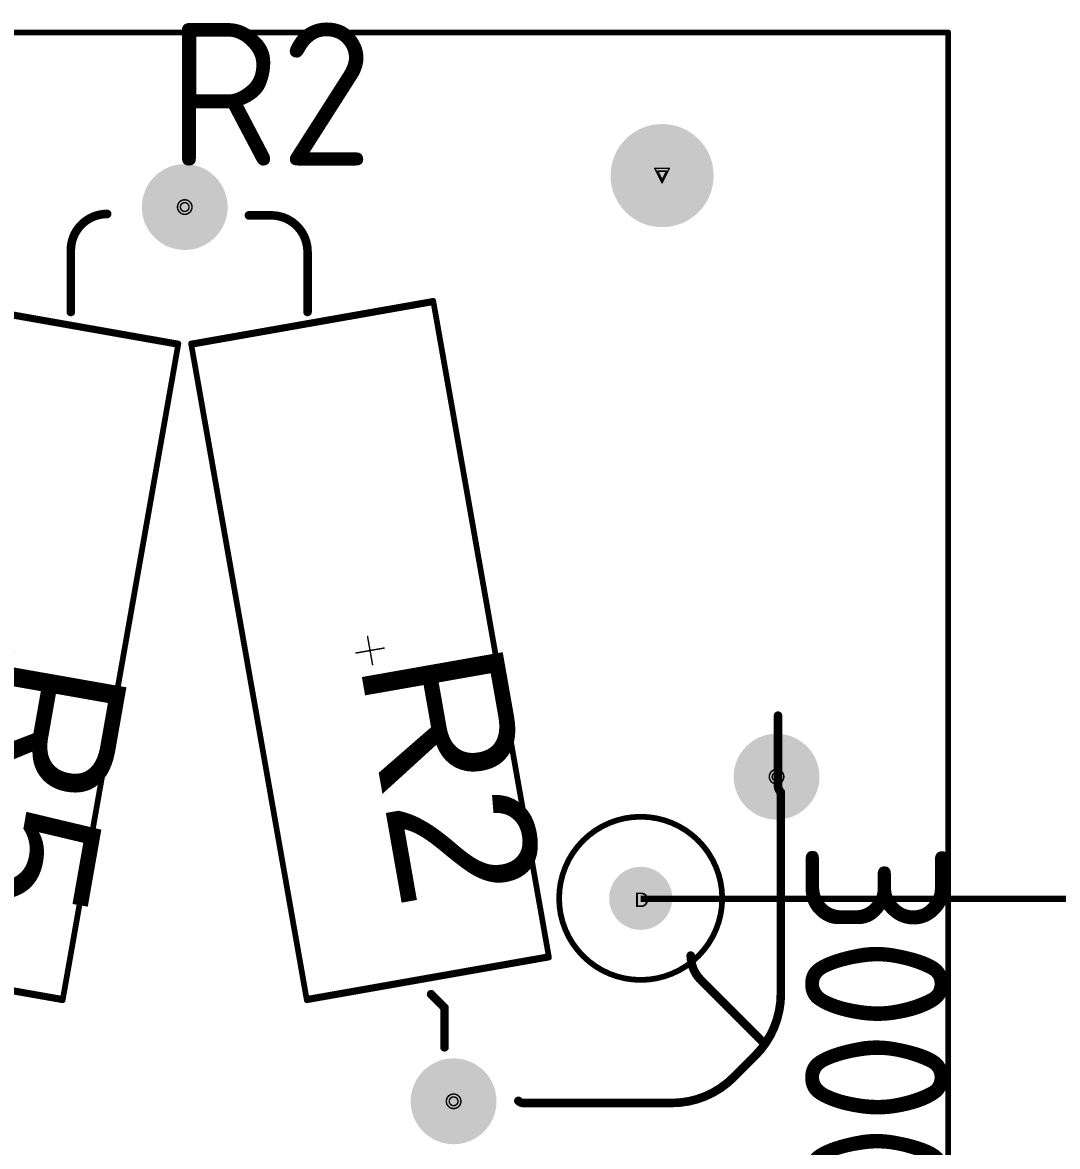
# Model space of a CAD drawing. Header units: millimetres. Extents: x 3219 to 51106, y -14166 to 2063.
# Drawn here: x 5729.12 to 5765.3, y 1951.44 to 1990.71 of the extents above; entities that cross this region are included whole.
import ezdxf

# ---------------------------------------------------------------- set-up
doc = ezdxf.new("R2010")
doc.units = ezdxf.units.MM
doc.layers.get('0').update_dxf_attribs({"lineweight": 53})
for name, color, linetype in [('Bottom Layer', 5, 'Continuous'), ('Bottom Solder', 6, 'Continuous'), ('Drill Drawing', 1, 'Continuous'), ('Mechanical 1', 6, 'Continuous'), ('Mechanical 15', 56, 'Continuous'), ('Multi-Layer', 9, 'Continuous'), ('Top 3D Body', 76, 'Continuous'), ('Top Layer', 1, 'Continuous'), ('Top Overlay', 2, 'Continuous'), ('Top Solder', 216, 'Continuous')]:
    doc.layers.add(name, color=color, linetype=linetype)
doc.layers.add('жгут', color=9, linetype='Continuous', lineweight=100)
doc.styles.add('Arial', font='arial.ttf', dxfattribs={"height": 3})
doc.styles.add('GOST type B', font='GOST_B.TTF', dxfattribs={"height": 3.5})

# ---------------------------------------------------------------- blocks, each defined once
blk = doc.blocks.new('_______301421_021_45')
at = {"layer": 'Bottom Layer'}
h = blk.add_hatch(color=5, dxfattribs=at)
edge = h.paths.add_edge_path()
edge.add_arc((0, 0), 1.5, 0, 360)
at = {"layer": 'Multi-Layer'}
h = blk.add_hatch(color=9, dxfattribs=at)
edge = h.paths.add_edge_path()
edge.add_arc((0, 0), 1.5, 0, 360)
at = {"layer": 'Top Layer'}
h = blk.add_hatch(color=1, dxfattribs=at)
edge = h.paths.add_edge_path()
edge.add_arc((0, 0), 1.5, 0, 360)
blk = doc.blocks.new('_______301421_021_46')
at = {"layer": 'Bottom Layer'}
h = blk.add_hatch(color=5, dxfattribs=at)
edge = h.paths.add_edge_path()
edge.add_arc((0, 0), 1.5, 0, 360)
at = {"layer": 'Multi-Layer'}
h = blk.add_hatch(color=9, dxfattribs=at)
edge = h.paths.add_edge_path()
edge.add_arc((0, 0), 1.5, 0, 360)
at = {"layer": 'Top Layer'}
h = blk.add_hatch(color=1, dxfattribs=at)
edge = h.paths.add_edge_path()
edge.add_arc((0, 0), 1.5, 0, 360)
blk = doc.blocks.new('_______301421_021_50')
at = {"layer": 'Bottom Layer'}
h = blk.add_hatch(color=5, dxfattribs=at)
edge = h.paths.add_edge_path()
edge.add_arc((0, 0), 1.5, 0, 360)
at = {"layer": 'Multi-Layer'}
h = blk.add_hatch(color=9, dxfattribs=at)
edge = h.paths.add_edge_path()
edge.add_arc((0, 0), 1.5, 0, 360)
at = {"layer": 'Top Layer'}
h = blk.add_hatch(color=1, dxfattribs=at)
edge = h.paths.add_edge_path()
edge.add_arc((0, 0), 1.5, 0, 360)
blk = doc.blocks.new('_2_33_2_NC_74')
at = {"layer": 'Mechanical 15'}
for points in [[(0, -0.5, 0.05, 0.05, 0), (0, 0.5, 0.05, 0.05, 0)], [(0.5, 0, 0.05, 0.05, 0), (-0.5, 0, 0.05, 0.05, 0)]]:
    blk.add_lwpolyline(points, format="xyseb", dxfattribs=at)
for points in [[(-0.012, 0.5, 0.025, 0.025, 1), (0.013, 0.5, 0.025, 0.025, 1)], [(-0.513, 0, 0.025, 0.025, 1), (-0.488, 0, 0.025, 0.025, 1)], [(0.487, 0, 0.025, 0.025, 1), (0.512, 0, 0.025, 0.025, 1)], [(-0.013, -0.5, 0.025, 0.025, 1), (0.012, -0.5, 0.025, 0.025, 1)]]:
    blk.add_lwpolyline(points, format="xyseb", close=True, dxfattribs=at)
at = {"layer": 'Top 3D Body'}
for points in [[(11.649, 4.297, 0.2, 0.2, 0), (-11.649, 4.297, 0.2, 0.2, 0)], [(-11.649, -4.297, 0.2, 0.2, 0), (-11.649, 4.297, 0.2, 0.2, 0)], [(11.649, -4.297, 0.2, 0.2, 0), (11.649, 4.297, 0.2, 0.2, 0)], [(11.649, -4.297, 0.2, 0.2, 0), (-11.649, -4.297, 0.2, 0.2, 0)]]:
    blk.add_lwpolyline(points, format="xyseb", dxfattribs=at)
for points in [[(-11.699, 4.297, 0.1, 0.1, 1), (-11.599, 4.297, 0.1, 0.1, 1)], [(-11.699, 4.297, 0.1, 0.1, 1), (-11.599, 4.297, 0.1, 0.1, 1)], [(11.599, 4.297, 0.1, 0.1, 1), (11.699, 4.297, 0.1, 0.1, 1)], [(11.599, 4.297, 0.1, 0.1, 1), (11.699, 4.297, 0.1, 0.1, 1)], [(-11.699, -4.297, 0.1, 0.1, 1), (-11.599, -4.297, 0.1, 0.1, 1)], [(-11.699, -4.297, 0.1, 0.1, 1), (-11.599, -4.297, 0.1, 0.1, 1)], [(11.599, -4.297, 0.1, 0.1, 1), (11.699, -4.297, 0.1, 0.1, 1)], [(11.599, -4.297, 0.1, 0.1, 1), (11.699, -4.297, 0.1, 0.1, 1)]]:
    blk.add_lwpolyline(points, format="xyseb", close=True, dxfattribs=at)
at = {"layer": 'Top Overlay'}
for points in [[(11.6, 4.297, 0.2, 0.2, 0), (-11.6, 4.297, 0.2, 0.2, 0)], [(-11.6, -4.297, 0.2, 0.2, 0), (-11.6, 4.297, 0.2, 0.2, 0)], [(11.6, 2.149, 0.2, 0.2, 0), (11.6, 4.297, 0.2, 0.2, 0)], [(11.6, -2.148, 0.2, 0.2, 0), (11.6, 2.149, 0.2, 0.2, 0)], [(11.6, -4.297, 0.2, 0.2, 0), (11.6, -2.148, 0.2, 0.2, 0)], [(11.5, -4.297, 0.2, 0.2, 0), (-11.6, -4.297, 0.2, 0.2, 0)]]:
    blk.add_lwpolyline(points, format="xyseb", dxfattribs=at)
for points in [[(-11.65, 4.297, 0.1, 0.1, 1), (-11.55, 4.297, 0.1, 0.1, 1)], [(-11.65, 4.297, 0.1, 0.1, 1), (-11.55, 4.297, 0.1, 0.1, 1)], [(11.55, 4.297, 0.1, 0.1, 1), (11.65, 4.297, 0.1, 0.1, 1)], [(11.55, 4.297, 0.1, 0.1, 1), (11.65, 4.297, 0.1, 0.1, 1)], [(11.55, 2.149, 0.1, 0.1, 1), (11.65, 2.149, 0.1, 0.1, 1)], [(11.55, 2.149, 0.1, 0.1, 1), (11.65, 2.149, 0.1, 0.1, 1)], [(11.55, -2.148, 0.1, 0.1, 1), (11.65, -2.148, 0.1, 0.1, 1)], [(11.55, -2.148, 0.1, 0.1, 1), (11.65, -2.148, 0.1, 0.1, 1)], [(-11.65, -4.297, 0.1, 0.1, 1), (-11.55, -4.297, 0.1, 0.1, 1)], [(-11.65, -4.297, 0.1, 0.1, 1), (-11.55, -4.297, 0.1, 0.1, 1)], [(11.45, -4.297, 0.1, 0.1, 1), (11.55, -4.297, 0.1, 0.1, 1)], [(11.55, -4.297, 0.1, 0.1, 1), (11.65, -4.297, 0.1, 0.1, 1)]]:
    blk.add_lwpolyline(points, format="xyseb", close=True, dxfattribs=at)
at = {"layer": 'Top 3D Body', "style": 'Arial'}
blk.add_text('R5', height=5, dxfattribs=at).set_placement((-0.078, -0.405))
blk = doc.blocks.new('_2_33_2_NC_76')
at = {"layer": 'Mechanical 15'}
for points in [[(0, -0.5, 0.05, 0.05, 0), (0, 0.5, 0.05, 0.05, 0)], [(-0.5, 0, 0.05, 0.05, 0), (0.5, 0, 0.05, 0.05, 0)]]:
    blk.add_lwpolyline(points, format="xyseb", dxfattribs=at)
for points in [[(-0.012, 0.5, 0.025, 0.025, 1), (0.013, 0.5, 0.025, 0.025, 1)], [(-0.512, 0, 0.025, 0.025, 1), (-0.487, 0, 0.025, 0.025, 1)], [(0.488, 0, 0.025, 0.025, 1), (0.513, 0, 0.025, 0.025, 1)], [(-0.012, -0.5, 0.025, 0.025, 1), (0.012, -0.5, 0.025, 0.025, 1)]]:
    blk.add_lwpolyline(points, format="xyseb", close=True, dxfattribs=at)
at = {"layer": 'Top 3D Body'}
for points in [[(-11.649, 4.297, 0.2, 0.2, 0), (11.649, 4.297, 0.2, 0.2, 0)], [(-11.649, -4.297, 0.2, 0.2, 0), (-11.649, 4.297, 0.2, 0.2, 0)], [(11.649, -4.297, 0.2, 0.2, 0), (11.649, 4.297, 0.2, 0.2, 0)], [(-11.649, -4.297, 0.2, 0.2, 0), (11.649, -4.297, 0.2, 0.2, 0)]]:
    blk.add_lwpolyline(points, format="xyseb", dxfattribs=at)
for points in [[(-11.699, 4.297, 0.1, 0.1, 1), (-11.599, 4.297, 0.1, 0.1, 1)], [(-11.699, 4.297, 0.1, 0.1, 1), (-11.599, 4.297, 0.1, 0.1, 1)], [(11.599, 4.297, 0.1, 0.1, 1), (11.699, 4.297, 0.1, 0.1, 1)], [(11.599, 4.297, 0.1, 0.1, 1), (11.699, 4.297, 0.1, 0.1, 1)], [(-11.699, -4.297, 0.1, 0.1, 1), (-11.599, -4.297, 0.1, 0.1, 1)], [(-11.699, -4.297, 0.1, 0.1, 1), (-11.599, -4.297, 0.1, 0.1, 1)], [(11.599, -4.297, 0.1, 0.1, 1), (11.699, -4.297, 0.1, 0.1, 1)], [(11.599, -4.297, 0.1, 0.1, 1), (11.699, -4.297, 0.1, 0.1, 1)]]:
    blk.add_lwpolyline(points, format="xyseb", close=True, dxfattribs=at)
at = {"layer": 'Top Overlay'}
for points in [[(-11.6, 4.297, 0.2, 0.2, 0), (11.6, 4.297, 0.2, 0.2, 0)], [(-11.6, -4.297, 0.2, 0.2, 0), (-11.6, 4.297, 0.2, 0.2, 0)], [(11.6, 2.149, 0.2, 0.2, 0), (11.6, 4.297, 0.2, 0.2, 0)], [(11.6, -2.148, 0.2, 0.2, 0), (11.6, 2.149, 0.2, 0.2, 0)], [(11.6, -4.297, 0.2, 0.2, 0), (11.6, -2.148, 0.2, 0.2, 0)], [(-11.6, -4.297, 0.2, 0.2, 0), (11.5, -4.297, 0.2, 0.2, 0)]]:
    blk.add_lwpolyline(points, format="xyseb", dxfattribs=at)
for points in [[(-11.65, 4.297, 0.1, 0.1, 1), (-11.55, 4.297, 0.1, 0.1, 1)], [(-11.65, 4.297, 0.1, 0.1, 1), (-11.55, 4.297, 0.1, 0.1, 1)], [(11.55, 4.297, 0.1, 0.1, 1), (11.65, 4.297, 0.1, 0.1, 1)], [(11.55, 4.297, 0.1, 0.1, 1), (11.65, 4.297, 0.1, 0.1, 1)], [(11.55, 2.149, 0.1, 0.1, 1), (11.65, 2.149, 0.1, 0.1, 1)], [(11.55, 2.149, 0.1, 0.1, 1), (11.65, 2.149, 0.1, 0.1, 1)], [(11.55, -2.148, 0.1, 0.1, 1), (11.65, -2.148, 0.1, 0.1, 1)], [(11.55, -2.148, 0.1, 0.1, 1), (11.65, -2.148, 0.1, 0.1, 1)], [(-11.65, -4.297, 0.1, 0.1, 1), (-11.55, -4.297, 0.1, 0.1, 1)], [(-11.65, -4.297, 0.1, 0.1, 1), (-11.55, -4.297, 0.1, 0.1, 1)], [(11.45, -4.297, 0.1, 0.1, 1), (11.55, -4.297, 0.1, 0.1, 1)], [(11.55, -4.297, 0.1, 0.1, 1), (11.65, -4.297, 0.1, 0.1, 1)]]:
    blk.add_lwpolyline(points, format="xyseb", close=True, dxfattribs=at)
at = {"layer": 'Top 3D Body', "style": 'Arial'}
blk.add_text('R2', height=5, dxfattribs=at).set_placement((0.289, -0.442))

msp = doc.modelspace()

# ---------------------------------------------------------------- hatches: boundary and pattern name
at = {"layer": 'Bottom Layer'}
h = msp.add_hatch(color=5, dxfattribs=at)
edge = h.paths.add_edge_path()
edge.add_arc((5751.479, 1985.358), 1.7, 0, 360)
h = msp.add_hatch(color=5, dxfattribs=at)
edge = h.paths.add_edge_path()
edge.add_arc((5750.729, 1960.108), 1, 0, 360)
at = {"layer": 'Bottom Solder'}
h = msp.add_hatch(color=6, dxfattribs=at)
edge = h.paths.add_edge_path()
edge.add_arc((5751.479, 1985.358), 1.802, 0, 360)
h = msp.add_hatch(color=6, dxfattribs=at)
edge = h.paths.add_edge_path()
edge.add_arc((5750.729, 1960.108), 1.102, 0, 360)
at = {"layer": 'Multi-Layer'}
h = msp.add_hatch(color=9, dxfattribs=at)
edge = h.paths.add_edge_path()
edge.add_arc((5751.479, 1985.358), 1.7, 0, 360)
h = msp.add_hatch(color=9, dxfattribs=at)
edge = h.paths.add_edge_path()
edge.add_arc((5750.729, 1960.108), 1, 0, 360)
at = {"layer": 'Top Layer'}
h = msp.add_hatch(color=1, dxfattribs=at)
edge = h.paths.add_edge_path()
edge.add_arc((5751.479, 1985.358), 1.7, 0, 360)
h = msp.add_hatch(color=1, dxfattribs=at)
edge = h.paths.add_edge_path()
edge.add_arc((5750.729, 1960.108), 1, 0, 360)
at = {"layer": 'Top Solder'}
h = msp.add_hatch(color=216, dxfattribs=at)
edge = h.paths.add_edge_path()
edge.add_arc((5751.479, 1985.358), 1.802, 0, 360)
h = msp.add_hatch(color=216, dxfattribs=at)
edge = h.paths.add_edge_path()
edge.add_arc((5750.729, 1960.108), 1.102, 0, 360)

# ---------------------------------------------------------------- linework, layer by layer
at = {"layer": 'Drill Drawing'}
for points in [[(5751.225, 1985.612, 0.0508, 0.0508, 0), (5751.733, 1985.612, 0.0508, 0.0508, 0)], [(5751.225, 1985.612, 0.0508, 0.0508, 0), (5751.479, 1985.104, 0.0508, 0.0508, 0)], [(5751.326, 1985.511, 0.0508, 0.0508, 0), (5751.631, 1985.511, 0.0508, 0.0508, 0)], [(5751.326, 1985.511, 0.0508, 0.0508, 0), (5751.479, 1985.206, 0.0508, 0.0508, 0)], [(5751.479, 1985.104, 0.0508, 0.0508, 0), (5751.733, 1985.612, 0.0508, 0.0508, 0)], [(5751.479, 1985.206, 0.0508, 0.0508, 0), (5751.631, 1985.511, 0.0508, 0.0508, 0)]]:
    msp.add_lwpolyline(points, format="xyseb", dxfattribs=at)
for points in [[(5751.212, 1985.612, 0.0254, 0.0254, 1), (5751.237, 1985.612, 0.0254, 0.0254, 1)], [(5751.212, 1985.612, 0.0254, 0.0254, 1), (5751.237, 1985.612, 0.0254, 0.0254, 1)], [(5751.313, 1985.511, 0.0254, 0.0254, 1), (5751.339, 1985.511, 0.0254, 0.0254, 1)], [(5751.313, 1985.511, 0.0254, 0.0254, 1), (5751.339, 1985.511, 0.0254, 0.0254, 1)], [(5751.618, 1985.511, 0.0254, 0.0254, 1), (5751.644, 1985.511, 0.0254, 0.0254, 1)], [(5751.618, 1985.511, 0.0254, 0.0254, 1), (5751.644, 1985.511, 0.0254, 0.0254, 1)], [(5751.72, 1985.612, 0.0254, 0.0254, 1), (5751.745, 1985.612, 0.0254, 0.0254, 1)], [(5751.72, 1985.612, 0.0254, 0.0254, 1), (5751.745, 1985.612, 0.0254, 0.0254, 1)], [(5751.466, 1985.206, 0.0254, 0.0254, 1), (5751.491, 1985.206, 0.0254, 0.0254, 1)], [(5751.466, 1985.206, 0.0254, 0.0254, 1), (5751.491, 1985.206, 0.0254, 0.0254, 1)], [(5751.466, 1985.104, 0.0254, 0.0254, 1), (5751.491, 1985.104, 0.0254, 0.0254, 1)], [(5751.466, 1985.104, 0.0254, 0.0254, 1), (5751.491, 1985.104, 0.0254, 0.0254, 1)], [(5735.046, 1984.259, 0.0508, 0.0508, 1), (5734.538, 1984.259, 0.0508, 0.0508, 1)], [(5734.944, 1984.259, 0.0508, 0.0508, 1), (5734.639, 1984.259, 0.0508, 0.0508, 1)], [(5734.525, 1984.259, 0.0254, 0.0254, 1), (5734.55, 1984.259, 0.0254, 0.0254, 1)], [(5734.626, 1984.259, 0.0254, 0.0254, 1), (5734.652, 1984.259, 0.0254, 0.0254, 1)], [(5734.931, 1984.259, 0.0254, 0.0254, 1), (5734.957, 1984.259, 0.0254, 0.0254, 1)], [(5735.033, 1984.259, 0.0254, 0.0254, 1), (5735.058, 1984.259, 0.0254, 0.0254, 1)], [(5755.733, 1964.358, 0.0508, 0.0508, 1), (5755.225, 1964.358, 0.0508, 0.0508, 1)], [(5755.212, 1964.358, 0.0254, 0.0254, 1), (5755.237, 1964.358, 0.0254, 0.0254, 1)], [(5755.631, 1964.358, 0.0508, 0.0508, 1), (5755.326, 1964.358, 0.0508, 0.0508, 1)], [(5755.313, 1964.358, 0.0254, 0.0254, 1), (5755.339, 1964.358, 0.0254, 0.0254, 1)], [(5755.618, 1964.358, 0.0254, 0.0254, 1), (5755.644, 1964.358, 0.0254, 0.0254, 1)], [(5755.72, 1964.358, 0.0254, 0.0254, 1), (5755.745, 1964.358, 0.0254, 0.0254, 1)], [(5744.444, 1953.017, 0.0508, 0.0508, 1), (5743.936, 1953.017, 0.0508, 0.0508, 1)], [(5743.923, 1953.017, 0.0254, 0.0254, 1), (5743.948, 1953.017, 0.0254, 0.0254, 1)], [(5744.342, 1953.017, 0.0508, 0.0508, 1), (5744.037, 1953.017, 0.0508, 0.0508, 1)], [(5744.024, 1953.017, 0.0254, 0.0254, 1), (5744.05, 1953.017, 0.0254, 0.0254, 1)], [(5744.329, 1953.017, 0.0254, 0.0254, 1), (5744.355, 1953.017, 0.0254, 0.0254, 1)], [(5744.431, 1953.017, 0.0254, 0.0254, 1), (5744.456, 1953.017, 0.0254, 0.0254, 1)]]:
    msp.add_lwpolyline(points, format="xyseb", close=True, dxfattribs=at)
at = {"layer": 'Mechanical 1'}
for points in [[(5516.479, 1990.358, 0.2, 0.2, 0), (5761.479, 1990.358, 0.2, 0.2, 0)], [(5761.479, 1760.358, 0.2, 0.2, 0), (5761.479, 1990.358, 0.2, 0.2, 0)]]:
    msp.add_lwpolyline(points, format="xyseb", dxfattribs=at)
msp.add_lwpolyline([(5761.429, 1990.358, 0.1, 0.1, 1), (5761.529, 1990.358, 0.1, 0.1, 1)], format="xyseb", close=True, dxfattribs=at)
msp.add_lwpolyline([(5761.429, 1990.358, 0.1, 0.1, 1), (5761.529, 1990.358, 0.1, 0.1, 1)], format="xyseb", close=True, dxfattribs=at)
at = {"layer": 'Top Overlay'}
for points in [[(5730.81, 1982.748, 0.3, 0.3, -0.414214), (5732.08, 1984.018, 0.3, 0.3, 0)], [(5737.035, 1983.968, 0.3, 0.3, 0), (5737.815, 1983.968, 0.3, 0.3, 0)], [(5737.815, 1983.968, 0.3, 0.3, -0.414214), (5739.085, 1982.698, 0.3, 0.3, 0)], [(5730.81, 1980.593, 0.3, 0.3, 0), (5730.81, 1982.748, 0.3, 0.3, 0)], [(5739.085, 1980.593, 0.3, 0.3, 0), (5739.085, 1982.698, 0.3, 0.3, 0)], [(5755.529, 1964.055, 0.3, 0.3, 0), (5755.529, 1966.489, 0.3, 0.3, 0)], [(5755.529, 1966.358, 0.3, 0.3, 0), (5755.529, 1966.489, 0.3, 0.3, 0)], [(5755.629, 1963.813, 0.3, 0.3, -0.198912), (5755.529, 1964.055, 0.3, 0.3, 0)], [(5755.629, 1956.778, 0.3, 0.3, 0), (5755.629, 1963.813, 0.3, 0.3, 0)], [(5752.832, 1957.255, 0.3, 0.3, -0.198912), (5752.479, 1958.108, 0.3, 0.3, 0)], [(5752.832, 1957.255, 0.3, 0.3, 0), (5754.979, 1955.108, 0.3, 0.3, 0)], [(5743.404, 1956.758, 0.3, 0.3, 0), (5743.872, 1956.29, 0.3, 0.3, 0)], [(5755.629, 1956.778, 0.3, 0.3, -0.198912), (5754.731, 1954.61, 0.3, 0.3, 0)], [(5743.872, 1954.903, 0.3, 0.3, 0), (5743.872, 1956.29, 0.3, 0.3, 0)], [(5753.977, 1953.856, 0.3, 0.3, 0), (5754.731, 1954.61, 0.3, 0.3, 0)], [(5753.977, 1953.856, 0.3, 0.3, -0.198912), (5751.809, 1952.958, 0.3, 0.3, 0)], [(5746.635, 1952.958, 0.3, 0.3, -0.198912), (5746.454, 1953.033, 0.3, 0.3, 0)], [(5746.635, 1952.958, 0.3, 0.3, 0), (5751.809, 1952.958, 0.3, 0.3, 0)]]:
    msp.add_lwpolyline(points, format="xyseb", dxfattribs=at)
for points in [[(5732.005, 1984.018, 0.15, 0.15, 1), (5732.155, 1984.018, 0.15, 0.15, 1)], [(5736.96, 1983.968, 0.15, 0.15, 1), (5737.11, 1983.968, 0.15, 0.15, 1)], [(5737.74, 1983.968, 0.15, 0.15, 1), (5737.89, 1983.968, 0.15, 0.15, 1)], [(5737.74, 1983.968, 0.15, 0.15, 1), (5737.89, 1983.968, 0.15, 0.15, 1)], [(5730.735, 1982.748, 0.15, 0.15, 1), (5730.885, 1982.748, 0.15, 0.15, 1)], [(5730.735, 1982.748, 0.15, 0.15, 1), (5730.885, 1982.748, 0.15, 0.15, 1)], [(5739.01, 1982.698, 0.15, 0.15, 1), (5739.16, 1982.698, 0.15, 0.15, 1)], [(5739.01, 1982.698, 0.15, 0.15, 1), (5739.16, 1982.698, 0.15, 0.15, 1)], [(5730.735, 1980.593, 0.15, 0.15, 1), (5730.885, 1980.593, 0.15, 0.15, 1)], [(5739.01, 1980.593, 0.15, 0.15, 1), (5739.16, 1980.593, 0.15, 0.15, 1)], [(5755.454, 1966.489, 0.15, 0.15, 1), (5755.604, 1966.489, 0.15, 0.15, 1)], [(5755.454, 1966.489, 0.15, 0.15, 1), (5755.604, 1966.489, 0.15, 0.15, 1)], [(5755.454, 1966.358, 0.15, 0.15, 1), (5755.604, 1966.358, 0.15, 0.15, 1)], [(5755.454, 1964.055, 0.15, 0.15, 1), (5755.604, 1964.055, 0.15, 0.15, 1)], [(5755.454, 1964.055, 0.15, 0.15, 1), (5755.604, 1964.055, 0.15, 0.15, 1)], [(5755.554, 1963.813, 0.15, 0.15, 1), (5755.704, 1963.813, 0.15, 0.15, 1)], [(5755.554, 1963.813, 0.15, 0.15, 1), (5755.704, 1963.813, 0.15, 0.15, 1)], [(5753.579, 1960.108, 0.2, 0.2, 1), (5747.878, 1960.108, 0.2, 0.2, 1)], [(5747.828, 1960.108, 0.1, 0.1, 1), (5747.928, 1960.108, 0.1, 0.1, 1)], [(5753.529, 1960.108, 0.1, 0.1, 1), (5753.629, 1960.108, 0.1, 0.1, 1)], [(5752.404, 1958.108, 0.15, 0.15, 1), (5752.554, 1958.108, 0.15, 0.15, 1)], [(5752.757, 1957.255, 0.15, 0.15, 1), (5752.907, 1957.255, 0.15, 0.15, 1)], [(5752.757, 1957.255, 0.15, 0.15, 1), (5752.907, 1957.255, 0.15, 0.15, 1)], [(5743.329, 1956.758, 0.15, 0.15, 1), (5743.479, 1956.758, 0.15, 0.15, 1)], [(5755.554, 1956.778, 0.15, 0.15, 1), (5755.704, 1956.778, 0.15, 0.15, 1)], [(5755.554, 1956.778, 0.15, 0.15, 1), (5755.704, 1956.778, 0.15, 0.15, 1)], [(5743.797, 1956.29, 0.15, 0.15, 1), (5743.947, 1956.29, 0.15, 0.15, 1)], [(5743.797, 1956.29, 0.15, 0.15, 1), (5743.947, 1956.29, 0.15, 0.15, 1)], [(5754.904, 1955.108, 0.15, 0.15, 1), (5755.054, 1955.108, 0.15, 0.15, 1)], [(5743.797, 1954.903, 0.15, 0.15, 1), (5743.947, 1954.903, 0.15, 0.15, 1)], [(5754.656, 1954.61, 0.15, 0.15, 1), (5754.806, 1954.61, 0.15, 0.15, 1)], [(5754.656, 1954.61, 0.15, 0.15, 1), (5754.806, 1954.61, 0.15, 0.15, 1)], [(5753.902, 1953.856, 0.15, 0.15, 1), (5754.052, 1953.856, 0.15, 0.15, 1)], [(5753.902, 1953.856, 0.15, 0.15, 1), (5754.052, 1953.856, 0.15, 0.15, 1)], [(5746.379, 1953.033, 0.15, 0.15, 1), (5746.529, 1953.033, 0.15, 0.15, 1)], [(5746.56, 1952.958, 0.15, 0.15, 1), (5746.71, 1952.958, 0.15, 0.15, 1)], [(5746.56, 1952.958, 0.15, 0.15, 1), (5746.71, 1952.958, 0.15, 0.15, 1)], [(5751.734, 1952.958, 0.15, 0.15, 1), (5751.884, 1952.958, 0.15, 0.15, 1)], [(5751.734, 1952.958, 0.15, 0.15, 1), (5751.884, 1952.958, 0.15, 0.15, 1)]]:
    msp.add_lwpolyline(points, format="xyseb", close=True, dxfattribs=at)
at = {"layer": 'жгут'}
msp.add_line((5750.729, 1960.108), (5771.167, 1960.079), dxfattribs=at)

# ---------------------------------------------------------------- block references
for name, p, rotation in [('_______301421_021_50', (5734.792, 1984.259), 180), ('_2_33_2_NC_74', (5728.315, 1968.765), 260), ('_2_33_2_NC_76', (5741.269, 1968.765), 280), ('_______301421_021_45', (5755.479, 1964.358), 180), ('_______301421_021_46', (5744.19, 1953.017), 180)]:
    msp.add_blockref(name, p, dxfattribs=dict(rotation=rotation))

# ---------------------------------------------------------------- texts
at = {"layer": 'Drill Drawing', "style": 'Arial'}
msp.add_text('D', height=0.508, dxfattribs=at).set_placement((5750.508, 1959.803))
at = {"layer": 'Top Overlay', "style": 'GOST type B'}
msp.add_text('R2', height=5, dxfattribs=at).set_placement((5734.182, 1985.707))
msp.add_text('3000V', height=5, rotation=270, dxfattribs=at).set_placement((5756.479, 1962.108))

doc.saveas('drawing.dxf')
